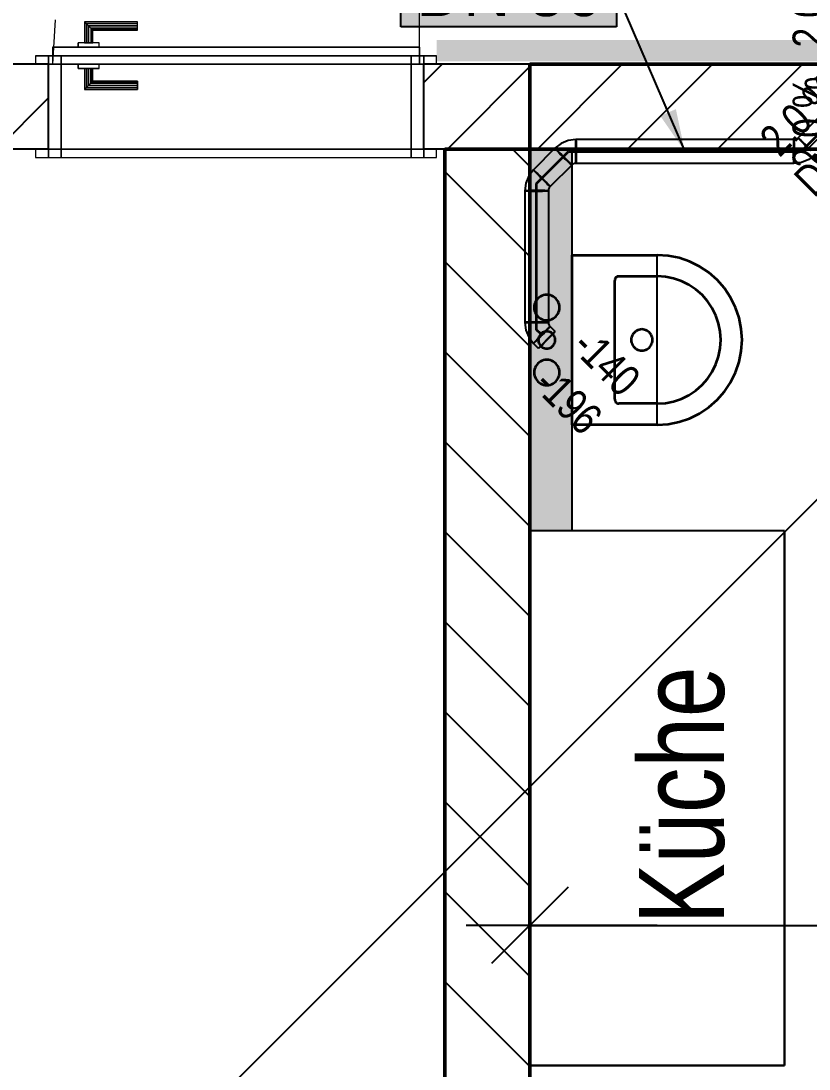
# Model space of a CAD drawing. Extents: x 0 to 756, y -25 to 420.
# Drawn here: x 300.63 to 337.77, y 216.21 to 265.61 of the extents above; entities that cross this region are included whole.
import ezdxf
from ezdxf.lldxf.tags import DXFTag

# ---------------------------------------------------------------- set-up
doc = ezdxf.new("R2010")
doc.units = 0
doc.layers.get('0').update_dxf_attribs({"lineweight": 25})
doc.layers.get('DEFPOINTS').update_dxf_attribs({"lineweight": 25})
for name, color, linetype, lineweight, true_color in [('A_Geschossdecke', 7, 'Continuous', 25, 0x008080), ('H_Heizung', 1, 'Continuous', 25, 0xff0000), ('S_Einrichtung', 7, 'Continuous', 35, 0x9dff9d), ('S_Kaltwasser', 3, 'Continuous', 35, 0x00ff00), ('S_Schmutzwasser', 7, 'Continuous', 35, 0x808040), ('S_Warmwasser', 1, 'fein_strichliert', 35, 0xff0000)]:
    doc.layers.add(name, color=color, linetype=linetype, lineweight=lineweight, true_color=true_color)
for name, color, linetype, lineweight in [('A_Innenwand', 7, 'Continuous', 25), ('A_Tuer', 7, 'Continuous', 25), ('ALLGEMEIN01', 7, 'Continuous', 13), ('ALLGEMEIN03', 7, 'Continuous', 25), ('DESIGN', 7, 'Continuous', 18), ('PFOSTEN__ST_TZEN', 7, 'Continuous', 13), ('Standard', 7, 'Continuous', 25), ('T_R', 7, 'Continuous', 13), ('T_R_2D', 7, 'Continuous', 13), ('WAND_HOLZ_NICHT_TRAGEND', 7, 'Continuous', 13), ('X_Text', 7, 'Continuous', 25)]:
    doc.layers.add(name, color=color, linetype=linetype, lineweight=lineweight)
doc.styles.get("Standard").update_dxf_attribs({"font": 'arial.ttf'})
tags = doc.linetypes.add('fein_strichliert', pattern=[4, 1, -2, 1]).pattern_tags.tags
tags[8:9] = [DXFTag(74, 4), DXFTag(75, 0), DXFTag(340, '0'), DXFTag(46, 0.0), DXFTag(50, 0.0), DXFTag(44, 0.0), DXFTag(45, 0.0)]
tags[6:7] = [DXFTag(74, 4), DXFTag(75, 0), DXFTag(340, '0'), DXFTag(46, 0.0), DXFTag(50, 0.0), DXFTag(44, 0.0), DXFTag(45, 0.0)]
tags[4:5] = [DXFTag(74, 4), DXFTag(75, 0), DXFTag(340, '0'), DXFTag(46, 0.0), DXFTag(50, 0.0), DXFTag(44, 0.0), DXFTag(45, 0.0)]

# ---------------------------------------------------------------- blocks, each defined once
blk = doc.blocks.new('Referenz-A0T78P30OY')
at = {"layer": 'ALLGEMEIN01', "color": 0, "lineweight": -2}
for p, q in [((326.607, 254.578), (326.607, 246.578)), ((330.607, 254.578), (326.607, 254.578)), ((330.607, 246.578), (330.607, 254.578)), ((326.607, 246.578), (330.607, 246.578))]:
    blk.add_line(p, q, dxfattribs=at)
at = {"layer": 'ALLGEMEIN03', "color": 0, "lineweight": -2}
for p, q in [((324.607, 259.578), (324.607, 241.578)), ((324.607, 241.578), (324.607, 259.578)), ((326.607, 241.578), (326.607, 259.578)), ((324.607, 241.578), (324.607, 216.378)), ((324.607, 216.378), (324.607, 241.578)), ((336.607, 241.578), (324.607, 241.578)), ((326.605, 241.58), (326.607, 241.578)), ((336.607, 216.378), (336.607, 241.578)), ((336.607, 241.578), (336.607, 216.378)), ((324.607, 216.378), (336.607, 216.378)), ((336.607, 216.378), (324.607, 216.378))]:
    blk.add_line(p, q, dxfattribs=at)
at = {"layer": 'DEFPOINTS', "color": 0, "linetype": 'Continuous', "lineweight": 18, "ltscale": 0.18}
for p, q in [((301.915, 259.578), (301.915, 259.578)), ((301.915, 259.578), (301.915, 259.578)), ((319.615, 259.578), (319.615, 259.578)), ((319.615, 259.578), (319.615, 259.578))]:
    blk.add_line(p, q, dxfattribs=at)
at = {"layer": 'DEFPOINTS', "color": 0, "linetype": 'Continuous', "lineweight": -2, "ltscale": 0.25}
for p, q in [((324.607, 259.578), (324.607, 259.578)), ((324.607, 222.978), (324.607, 222.978)), ((324.607, 216.378), (324.607, 216.378))]:
    blk.add_line(p, q, dxfattribs=at)
at = {"layer": 'DESIGN', "color": 0, "lineweight": -2}
for points in [[(324.607, 241.578), (326.607, 241.578), (324.607, 259.578)], [(326.607, 241.578), (326.607, 259.578), (324.607, 259.578)]]:
    blk.add_solid(points, dxfattribs=at)
at = {"layer": 'Standard', "color": 0, "lineweight": -2}
for p, q in [((324.607, 225.978), (324.607, 219.978)), ((326.407, 224.778), (322.807, 221.178)), ((330.607, 222.978), (321.607, 222.978)), ((324.607, 222.978), (343.006, 222.978))]:
    blk.add_line(p, q, dxfattribs=at)
at = {"layer": 'T_R', "color": 0, "linetype": 'Continuous', "ltscale": 0.13}
for p, q in [((303.642, 265.551), (303.615, 265.578)), ((303.615, 265.578), (303.615, 264.578)), ((306.115, 265.578), (303.615, 265.578)), ((303.615, 265.578), (303.642, 265.551)), ((303.715, 265.478), (303.642, 265.551)), ((303.642, 265.551), (303.642, 264.578)), ((306.115, 265.551), (303.642, 265.551)), ((303.642, 265.551), (303.642, 264.578)), ((303.642, 265.551), (303.715, 265.478)), ((306.115, 265.551), (303.642, 265.551)), ((303.815, 265.378), (303.715, 265.478)), ((303.715, 265.478), (303.715, 264.578)), ((306.115, 265.478), (303.715, 265.478)), ((303.715, 265.478), (303.715, 264.578)), ((303.715, 265.478), (303.815, 265.378)), ((306.115, 265.478), (303.715, 265.478)), ((303.815, 264.578), (303.815, 265.378)), ((303.915, 265.278), (303.815, 265.378)), ((303.815, 265.378), (306.115, 265.378)), ((303.815, 265.378), (303.815, 264.578)), ((303.815, 265.378), (303.915, 265.278)), ((306.115, 265.378), (303.815, 265.378)), ((306.115, 265.551), (306.115, 265.578)), ((306.115, 265.551), (306.115, 265.578)), ((306.115, 265.478), (306.115, 265.551)), ((306.115, 265.478), (306.115, 265.551)), ((306.115, 265.378), (306.115, 265.478)), ((306.115, 265.378), (306.115, 265.478)), ((306.115, 265.278), (306.115, 265.378)), ((306.115, 265.278), (306.115, 265.378)), ((303.988, 265.205), (303.915, 265.278)), ((303.915, 265.278), (303.915, 264.578)), ((306.115, 265.278), (303.915, 265.278)), ((303.915, 265.278), (303.915, 264.578)), ((303.915, 265.278), (303.988, 265.205)), ((306.115, 265.278), (303.915, 265.278)), ((304.015, 265.178), (303.988, 265.205)), ((303.988, 265.205), (303.988, 264.578)), ((306.115, 265.205), (303.988, 265.205)), ((303.988, 265.205), (303.988, 264.578)), ((303.988, 265.205), (304.015, 265.178)), ((306.115, 265.205), (303.988, 265.205)), ((304.015, 264.578), (304.015, 265.178)), ((304.015, 265.178), (306.115, 265.178)), ((306.115, 265.205), (306.115, 265.278)), ((306.115, 265.205), (306.115, 265.278)), ((306.115, 265.178), (306.115, 265.205)), ((306.115, 265.178), (306.115, 265.205)), ((319.415, 264.378), (302.115, 264.378)), ((302.115, 264.378), (302.115, 263.578)), ((302.115, 264.378), (302.115, 264.378)), ((302.115, 264.378), (302.115, 263.578)), ((302.115, 264.378), (319.415, 264.378)), ((304.315, 264.578), (303.315, 264.578)), ((303.315, 264.578), (303.315, 264.378)), ((303.315, 264.578), (303.315, 264.578)), ((304.315, 264.578), (303.315, 264.578)), ((303.315, 264.378), (303.315, 264.578)), ((303.315, 264.378), (304.315, 264.378)), ((303.315, 264.378), (303.315, 264.378)), ((303.315, 264.378), (304.315, 264.378)), ((303.615, 264.578), (303.642, 264.578)), ((303.642, 264.578), (303.615, 264.578)), ((303.642, 264.578), (303.715, 264.578)), ((303.715, 264.578), (303.642, 264.578)), ((303.715, 264.578), (303.815, 264.578)), ((303.815, 264.578), (303.715, 264.578)), ((303.815, 264.578), (303.915, 264.578)), ((303.915, 264.578), (303.815, 264.578)), ((303.915, 264.578), (303.988, 264.578)), ((303.988, 264.578), (303.915, 264.578)), ((303.988, 264.578), (304.015, 264.578)), ((304.015, 264.578), (303.988, 264.578)), ((304.315, 264.378), (304.315, 264.578)), ((304.315, 264.578), (304.315, 264.578)), ((304.315, 264.378), (304.315, 264.578)), ((304.315, 264.378), (304.315, 264.378)), ((319.415, 263.578), (319.415, 264.378)), ((319.415, 264.378), (319.415, 263.578)), ((319.415, 264.378), (319.415, 264.378)), ((301.915, 263.978), (301.315, 263.978)), ((301.315, 263.978), (301.315, 263.578)), ((301.315, 263.978), (301.315, 263.978)), ((301.315, 263.978), (301.315, 263.578)), ((301.315, 263.978), (301.915, 263.978)), ((302.515, 263.978), (301.915, 263.978)), ((301.915, 263.978), (301.915, 259.178)), ((301.915, 263.978), (301.915, 263.978)), ((301.915, 263.978), (301.915, 259.178)), ((301.915, 263.978), (302.515, 263.978)), ((301.915, 263.578), (301.915, 263.978)), ((301.915, 263.978), (301.915, 263.578)), ((301.915, 263.978), (301.915, 263.978)), ((319.615, 263.978), (301.915, 263.978)), ((301.915, 263.978), (301.915, 263.578)), ((301.915, 263.978), (301.915, 263.978)), ((301.915, 263.978), (301.915, 263.578)), ((301.915, 263.978), (319.615, 263.978)), ((302.515, 259.178), (302.515, 263.978)), ((302.515, 263.978), (302.515, 259.178)), ((302.515, 263.978), (302.515, 263.978)), ((319.015, 263.978), (302.515, 263.978)), ((302.515, 263.978), (302.515, 259.178)), ((302.515, 263.978), (302.515, 263.978)), ((302.515, 263.978), (302.515, 259.178)), ((302.515, 263.978), (319.015, 263.978)), ((319.615, 263.978), (319.015, 263.978)), ((319.015, 263.978), (319.015, 259.178)), ((319.015, 263.978), (319.015, 263.978)), ((319.015, 263.978), (319.015, 259.178)), ((319.015, 263.978), (319.615, 263.978)), ((319.015, 259.178), (319.015, 263.978)), ((319.015, 263.978), (319.015, 259.178)), ((319.015, 263.978), (319.015, 263.978)), ((319.615, 259.178), (319.615, 263.978)), ((319.615, 263.978), (319.615, 259.178)), ((319.615, 263.978), (319.615, 263.978)), ((319.615, 263.978), (319.615, 263.578)), ((320.215, 263.978), (319.615, 263.978)), ((319.615, 263.578), (319.615, 263.978)), ((319.615, 263.978), (320.215, 263.978)), ((319.615, 263.978), (319.615, 263.978)), ((319.615, 263.578), (319.615, 263.978)), ((319.615, 263.978), (319.615, 263.578)), ((319.615, 263.978), (319.615, 263.978)), ((320.215, 263.578), (320.215, 263.978)), ((320.215, 263.578), (320.215, 263.978)), ((320.215, 263.978), (320.215, 263.978)), ((301.315, 263.578), (301.915, 263.578)), ((301.315, 263.578), (301.315, 263.578)), ((301.315, 263.578), (301.915, 263.578)), ((302.115, 263.578), (301.915, 263.578)), ((301.915, 263.578), (301.915, 263.578)), ((301.915, 263.578), (319.615, 263.578)), ((301.915, 263.578), (301.915, 263.578)), ((301.915, 263.578), (319.615, 263.578)), ((302.115, 263.578), (319.415, 263.578)), ((302.115, 263.578), (302.115, 263.578)), ((302.115, 263.578), (319.415, 263.578)), ((304.315, 263.578), (303.315, 263.578)), ((303.315, 263.578), (303.315, 263.378)), ((304.315, 263.578), (303.315, 263.578)), ((303.315, 263.578), (303.315, 263.578)), ((303.315, 263.378), (303.315, 263.578)), ((303.315, 263.378), (304.315, 263.378)), ((304.315, 263.378), (303.315, 263.378)), ((303.315, 263.378), (303.315, 263.378)), ((303.642, 263.378), (303.615, 263.378)), ((303.615, 263.378), (303.615, 262.378)), ((303.642, 263.378), (303.615, 263.378)), ((303.715, 263.378), (303.642, 263.378)), ((303.642, 263.378), (303.642, 262.405)), ((303.715, 263.378), (303.642, 263.378)), ((303.642, 263.378), (303.642, 262.405)), ((303.815, 263.378), (303.715, 263.378)), ((303.715, 263.378), (303.715, 262.478)), ((303.815, 263.378), (303.715, 263.378)), ((303.715, 263.378), (303.715, 262.478)), ((303.815, 262.578), (303.815, 263.378)), ((303.915, 263.378), (303.815, 263.378)), ((303.915, 263.378), (303.815, 263.378)), ((303.815, 263.378), (303.815, 262.578)), ((303.915, 262.678), (303.915, 263.378)), ((303.988, 263.378), (303.915, 263.378)), ((303.988, 263.378), (303.915, 263.378)), ((303.915, 263.378), (303.915, 262.678)), ((304.015, 263.378), (303.988, 263.378)), ((303.988, 263.378), (303.988, 262.751)), ((304.015, 263.378), (303.988, 263.378)), ((303.988, 263.378), (303.988, 262.751)), ((304.015, 262.778), (304.015, 263.378)), ((304.315, 263.378), (304.315, 263.578)), ((304.315, 263.578), (304.315, 263.578)), ((304.315, 263.378), (304.315, 263.578)), ((304.315, 263.378), (304.315, 263.378)), ((319.615, 263.578), (319.415, 263.578)), ((319.415, 263.578), (319.415, 263.578)), ((319.615, 263.578), (320.215, 263.578)), ((319.615, 263.578), (320.215, 263.578)), ((319.615, 263.578), (319.615, 263.578)), ((319.615, 263.578), (319.615, 263.578)), ((320.215, 263.578), (320.215, 263.578)), ((303.615, 262.378), (303.642, 262.405)), ((303.642, 262.405), (303.615, 262.378)), ((303.615, 262.378), (306.115, 262.378)), ((303.642, 262.405), (303.715, 262.478)), ((303.715, 262.478), (303.642, 262.405)), ((303.642, 262.405), (306.115, 262.405)), ((303.642, 262.405), (306.115, 262.405)), ((303.715, 262.478), (303.815, 262.578)), ((303.815, 262.578), (303.715, 262.478)), ((303.715, 262.478), (306.115, 262.478)), ((303.715, 262.478), (306.115, 262.478)), ((303.815, 262.578), (303.915, 262.678)), ((303.915, 262.678), (303.815, 262.578)), ((306.115, 262.578), (303.815, 262.578)), ((303.815, 262.578), (306.115, 262.578)), ((303.915, 262.678), (303.988, 262.751)), ((303.988, 262.751), (303.915, 262.678)), ((303.915, 262.678), (306.115, 262.678)), ((303.915, 262.678), (306.115, 262.678)), ((303.988, 262.751), (304.015, 262.778)), ((304.015, 262.778), (303.988, 262.751)), ((303.988, 262.751), (306.115, 262.751)), ((303.988, 262.751), (306.115, 262.751)), ((306.115, 262.778), (304.015, 262.778)), ((306.115, 262.751), (306.115, 262.778)), ((306.115, 262.778), (306.115, 262.751)), ((306.115, 262.678), (306.115, 262.751)), ((306.115, 262.751), (306.115, 262.678)), ((306.115, 262.578), (306.115, 262.678)), ((306.115, 262.678), (306.115, 262.578)), ((306.115, 262.478), (306.115, 262.578)), ((306.115, 262.578), (306.115, 262.478)), ((306.115, 262.405), (306.115, 262.478)), ((306.115, 262.478), (306.115, 262.405)), ((306.115, 262.378), (306.115, 262.405)), ((306.115, 262.405), (306.115, 262.378)), ((301.915, 259.578), (301.315, 259.578)), ((301.315, 259.578), (301.315, 259.178)), ((301.315, 259.578), (301.315, 259.578)), ((301.315, 259.578), (301.315, 259.178)), ((301.315, 259.578), (301.915, 259.578)), ((301.915, 259.178), (301.915, 259.578)), ((301.915, 259.578), (301.915, 259.178)), ((301.915, 259.578), (301.915, 259.578)), ((319.615, 259.578), (301.915, 259.578)), ((301.915, 259.578), (301.915, 259.178)), ((301.915, 259.578), (301.915, 259.578)), ((301.915, 259.578), (301.915, 259.178)), ((301.915, 259.578), (319.615, 259.578)), ((319.615, 259.578), (319.615, 259.178)), ((320.215, 259.578), (319.615, 259.578)), ((319.615, 259.178), (319.615, 259.578)), ((319.615, 259.578), (320.215, 259.578)), ((319.615, 259.578), (319.615, 259.578)), ((319.615, 259.178), (319.615, 259.578)), ((319.615, 259.578), (319.615, 259.178)), ((319.615, 259.578), (319.615, 259.578)), ((320.215, 259.178), (320.215, 259.578)), ((320.215, 259.178), (320.215, 259.578)), ((320.215, 259.578), (320.215, 259.578)), ((301.315, 259.178), (301.915, 259.178)), ((301.315, 259.178), (301.315, 259.178)), ((301.315, 259.178), (301.915, 259.178)), ((301.915, 259.178), (302.515, 259.178)), ((301.915, 259.178), (301.915, 259.178)), ((301.915, 259.178), (302.515, 259.178)), ((301.915, 259.178), (301.915, 259.178)), ((301.915, 259.178), (319.615, 259.178)), ((301.915, 259.178), (301.915, 259.178)), ((301.915, 259.178), (319.615, 259.178)), ((302.515, 259.178), (302.515, 259.178)), ((302.515, 259.178), (319.015, 259.178)), ((302.515, 259.178), (302.515, 259.178)), ((302.515, 259.178), (319.015, 259.178)), ((319.015, 259.178), (319.615, 259.178)), ((319.015, 259.178), (319.015, 259.178)), ((319.015, 259.178), (319.615, 259.178)), ((319.015, 259.178), (319.015, 259.178)), ((319.615, 259.178), (319.615, 259.178)), ((319.615, 259.178), (320.215, 259.178)), ((319.615, 259.178), (320.215, 259.178)), ((319.615, 259.178), (319.615, 259.178)), ((319.615, 259.178), (319.615, 259.178)), ((320.215, 259.178), (320.215, 259.178))]:
    blk.add_line(p, q, dxfattribs=at)
at = {"layer": 'T_R_2D', "color": 0, "linetype": 'Continuous', "ltscale": 0.13}
for p, q in [((319.415, 263.578), (319.415, 280.878)), ((302.241, 265.663), (302.115, 263.578))]:
    blk.add_line(p, q, dxfattribs=at)
at = {"layer": 'WAND_HOLZ_NICHT_TRAGEND', "color": 0, "linetype": 'Continuous', "ltscale": 0.13}
for p, q in [((324.607, 263.578), (298.607, 263.578)), ((298.607, 263.578), (301.915, 263.578)), ((301.915, 263.578), (301.915, 259.578)), ((319.615, 263.578), (301.915, 263.578)), ((301.915, 263.578), (301.915, 263.578)), ((301.915, 259.578), (301.915, 263.578)), ((319.615, 263.578), (319.615, 259.578)), ((319.615, 263.578), (319.615, 263.578)), ((319.615, 259.578), (319.615, 263.578)), ((324.607, 263.578), (319.615, 263.578)), ((324.607, 259.578), (324.607, 263.578)), ((324.607, 263.578), (324.607, 263.578)), ((324.607, 259.578), (324.607, 263.578)), ((298.607, 259.578), (324.607, 259.578)), ((301.915, 259.578), (298.607, 259.578)), ((301.915, 259.578), (301.915, 259.578)), ((301.915, 259.578), (319.615, 259.578)), ((319.615, 259.578), (319.615, 259.578)), ((319.615, 259.578), (324.607, 259.578)), ((324.607, 259.578), (324.607, 259.578))]:
    blk.add_line(p, q, dxfattribs=at)
at = {"layer": 'WAND_HOLZ_NICHT_TRAGEND', "color": 0, "lineweight": 50}
for p, q in [((391.607, 263.578), (324.607, 263.578)), ((324.607, 263.578), (324.607, 259.578)), ((324.607, 259.578), (324.607, 263.578)), ((324.607, 263.578), (391.607, 263.578)), ((324.607, 263.578), (324.607, 263.578)), ((320.607, 259.578), (320.607, 121.078)), ((324.607, 259.578), (320.607, 259.578)), ((320.607, 259.578), (320.607, 259.578)), ((324.607, 259.578), (320.607, 259.578)), ((320.607, 259.578), (320.607, 212.378)), ((324.607, 259.578), (391.607, 259.578)), ((391.607, 259.578), (324.607, 259.578)), ((324.607, 259.578), (324.607, 259.578)), ((324.607, 121.078), (324.607, 259.578)), ((324.607, 259.578), (324.607, 259.578)), ((324.607, 212.378), (324.607, 259.578))]:
    blk.add_line(p, q, dxfattribs=at)
at = {"layer": 'PFOSTEN__ST_TZEN', "color": 0, "lineweight": -2, "insert": (329.755, 223.047), "char_height": 4, "attachment_point": 1, "rotation": 90}
blk.add_mtext('{\\W0.8;\\fPosterama Text Light;Küche}', dxfattribs=at)
blk = doc.blocks.new('Wand-A0T78P4EOY', base_point=(296.607, 259.578))
at = {"color": 0, "linetype": 'ByBlock', "lineweight": -2, "ltscale": 0.25}
for p, q in [((301.915, 263.578), (296.607, 263.578)), ((391.607, 263.578), (319.615, 263.578)), ((301.915, 259.578), (297.607, 259.578)), ((320.607, 259.578), (319.615, 259.578)), ((391.607, 259.578), (324.607, 259.578))]:
    blk.add_line(p, q, dxfattribs=at)
at = {"color": 0, "lineweight": -2}
for p, q in [((320.481, 263.578), (319.615, 262.712)), ((324.723, 263.578), (320.723, 259.578)), ((328.966, 263.578), (324.966, 259.578)), ((333.209, 263.578), (329.209, 259.578)), ((337.451, 263.578), (333.451, 259.578)), ((341.694, 263.578), (337.694, 259.578)), ((301.915, 261.983), (299.51, 259.578))]:
    blk.add_line(p, q, dxfattribs=at)
blk = doc.blocks.new('Tür-A0T78P4GOY', base_point=(301.915, 259.578))
at = {"color": 0, "linetype": 'ByBlock', "lineweight": -2, "ltscale": 0.25}
for p, q in [((301.915, 259.578), (301.915, 263.578)), ((319.615, 259.578), (319.615, 263.578))]:
    blk.add_line(p, q, dxfattribs=at)
blk = doc.blocks.new('Wand-A0T78P4IOY', base_point=(320.607, 121.078))
at = {"color": 0, "linetype": 'ByBlock', "lineweight": -2, "ltscale": 0.25}
for p, q in [((320.607, 259.578), (320.607, 212.378)), ((324.607, 259.578), (324.607, 212.378))]:
    blk.add_line(p, q, dxfattribs=at)
at = {"color": 0, "lineweight": -2}
for p, q in [((323.785, 259.578), (324.607, 258.755)), ((320.607, 258.513), (324.607, 254.513)), ((320.607, 254.27), (324.607, 250.27)), ((320.607, 250.027), (324.607, 246.027)), ((320.607, 245.785), (324.607, 241.785)), ((320.607, 241.542), (324.607, 237.542)), ((320.607, 237.299), (324.607, 233.299)), ((320.607, 233.057), (324.607, 229.057)), ((320.607, 228.814), (324.607, 224.814)), ((320.607, 224.571), (324.607, 220.571)), ((320.607, 220.329), (324.607, 216.329))]:
    blk.add_line(p, q, dxfattribs=at)
blk = doc.blocks.new('Geschossdecke-A0T78P4UOY', base_point=(119.607, 24.521))
at = {"color": 0, "lineweight": -2}
blk.add_line((300.607, 205.521), (397.607, 302.521), dxfattribs=at)
blk = doc.blocks.new('Waschtisch-A0T78P98OY', base_point=(326.607, 246.578))
at = {"color": 0, "linetype": 'ByBlock', "lineweight": -2, "ltscale": 0.35}
for p, q in [((326.607, 254.578), (330.607, 254.578)), ((326.607, 246.578), (326.607, 254.578)), ((331.129, 254.544), (330.607, 254.578)), ((331.642, 254.442), (331.129, 254.544)), ((332.138, 254.273), (331.642, 254.442)), ((332.607, 254.042), (332.138, 254.273)), ((333.042, 253.751), (332.607, 254.042)), ((328.634, 253.478), (328.622, 253.454)), ((328.649, 253.5), (328.634, 253.478)), ((328.666, 253.519), (328.649, 253.5)), ((328.685, 253.537), (328.666, 253.519)), ((328.707, 253.551), (328.685, 253.537)), ((328.731, 253.563), (328.707, 253.551)), ((328.755, 253.571), (328.731, 253.563)), ((328.781, 253.576), (328.755, 253.571)), ((328.807, 253.578), (328.781, 253.576)), ((328.807, 253.578), (330.607, 253.578)), ((330.999, 253.552), (330.607, 253.578)), ((331.384, 253.476), (330.999, 253.552)), ((331.755, 253.349), (331.384, 253.476)), ((333.436, 253.406), (333.042, 253.751)), ((328.609, 253.404), (328.607, 253.378)), ((328.607, 247.778), (328.607, 253.378)), ((328.614, 253.43), (328.609, 253.404)), ((328.622, 253.454), (328.614, 253.43)), ((332.107, 253.176), (331.755, 253.349)), ((332.433, 252.958), (332.107, 253.176)), ((333.781, 253.013), (333.436, 253.406)), ((334.071, 252.578), (333.781, 253.013)), ((332.729, 252.699), (332.433, 252.958)), ((332.987, 252.404), (332.729, 252.699)), ((334.303, 252.109), (334.071, 252.578)), ((333.205, 252.078), (332.987, 252.404)), ((333.379, 251.726), (333.205, 252.078)), ((334.471, 251.613), (334.303, 252.109)), ((333.505, 251.354), (333.379, 251.726)), ((334.573, 251.1), (334.471, 251.613)), ((329.637, 251.011), (329.583, 250.975)), ((329.696, 251.04), (329.637, 251.011)), ((329.758, 251.061), (329.696, 251.04)), ((329.822, 251.074), (329.758, 251.061)), ((329.887, 251.078), (329.822, 251.074)), ((329.952, 251.074), (329.887, 251.078)), ((330.017, 251.061), (329.952, 251.074)), ((330.079, 251.04), (330.017, 251.061)), ((330.137, 251.011), (330.079, 251.04)), ((330.192, 250.975), (330.137, 251.011)), ((333.582, 250.969), (333.505, 251.354)), ((334.607, 250.578), (334.573, 251.1)), ((329.391, 250.643), (329.387, 250.578)), ((329.387, 250.578), (329.391, 250.513)), ((329.404, 250.707), (329.391, 250.643)), ((329.391, 250.513), (329.404, 250.448)), ((329.425, 250.769), (329.404, 250.707)), ((329.454, 250.828), (329.425, 250.769)), ((329.491, 250.882), (329.454, 250.828)), ((329.534, 250.931), (329.491, 250.882)), ((329.583, 250.975), (329.534, 250.931)), ((330.241, 250.931), (330.192, 250.975)), ((330.284, 250.882), (330.241, 250.931)), ((330.32, 250.828), (330.284, 250.882)), ((330.349, 250.769), (330.32, 250.828)), ((330.37, 250.707), (330.349, 250.769)), ((330.383, 250.643), (330.37, 250.707)), ((330.37, 250.448), (330.383, 250.513)), ((330.387, 250.578), (330.383, 250.643)), ((330.383, 250.513), (330.387, 250.578)), ((333.607, 250.578), (333.582, 250.969)), ((333.582, 250.186), (333.607, 250.578)), ((334.573, 250.056), (334.607, 250.578)), ((329.404, 250.448), (329.425, 250.387)), ((329.425, 250.387), (329.454, 250.328)), ((329.454, 250.328), (329.491, 250.273)), ((329.491, 250.273), (329.534, 250.224)), ((329.534, 250.224), (329.583, 250.181)), ((329.583, 250.181), (329.637, 250.145)), ((329.637, 250.145), (329.696, 250.116)), ((329.696, 250.116), (329.758, 250.095)), ((329.758, 250.095), (329.822, 250.082)), ((329.822, 250.082), (329.887, 250.078)), ((329.887, 250.078), (329.952, 250.082)), ((329.952, 250.082), (330.017, 250.095)), ((330.017, 250.095), (330.079, 250.116)), ((330.079, 250.116), (330.137, 250.145)), ((330.137, 250.145), (330.192, 250.181)), ((330.192, 250.181), (330.241, 250.224)), ((330.241, 250.224), (330.284, 250.273)), ((330.284, 250.273), (330.32, 250.328)), ((330.32, 250.328), (330.349, 250.387)), ((330.349, 250.387), (330.37, 250.448)), ((333.505, 249.801), (333.582, 250.186)), ((334.471, 249.543), (334.573, 250.056)), ((333.379, 249.43), (333.505, 249.801)), ((334.303, 249.047), (334.471, 249.543)), ((332.987, 248.752), (333.205, 249.078)), ((333.205, 249.078), (333.379, 249.43)), ((334.071, 248.578), (334.303, 249.047)), ((332.729, 248.457), (332.987, 248.752)), ((333.781, 248.143), (334.071, 248.578)), ((332.107, 247.98), (332.433, 248.198)), ((332.433, 248.198), (332.729, 248.457)), ((333.436, 247.749), (333.781, 248.143)), ((328.607, 247.778), (328.609, 247.752)), ((328.609, 247.752), (328.614, 247.726)), ((328.614, 247.726), (328.622, 247.701)), ((328.622, 247.701), (328.634, 247.678)), ((328.634, 247.678), (328.649, 247.656)), ((328.649, 247.656), (328.666, 247.636)), ((328.666, 247.636), (328.685, 247.619)), ((328.685, 247.619), (328.707, 247.605)), ((328.707, 247.605), (328.731, 247.593)), ((328.731, 247.593), (328.755, 247.585)), ((328.755, 247.585), (328.781, 247.58)), ((328.781, 247.58), (328.807, 247.578)), ((330.607, 247.578), (328.807, 247.578)), ((330.607, 247.578), (330.999, 247.604)), ((330.999, 247.604), (331.384, 247.68)), ((331.384, 247.68), (331.755, 247.806)), ((331.755, 247.806), (332.107, 247.98)), ((333.042, 247.404), (333.436, 247.749)), ((332.138, 246.882), (332.607, 247.114)), ((332.607, 247.114), (333.042, 247.404)), ((330.607, 246.578), (326.607, 246.578)), ((330.607, 246.578), (331.129, 246.612)), ((331.129, 246.612), (331.642, 246.714)), ((331.642, 246.714), (332.138, 246.882))]:
    blk.add_line(p, q, dxfattribs=at)
blk = doc.blocks.new('Anschluss-Element-A0T78P9AOY', base_point=(324.807, 251.505))
at = {"color": 0, "lineweight": -2}
for p, q in [((324.931, 252.47), (324.888, 252.405)), ((324.983, 252.529), (324.931, 252.47)), ((325.042, 252.581), (324.983, 252.529)), ((325.107, 252.625), (325.042, 252.581)), ((325.178, 252.659), (325.107, 252.625)), ((325.252, 252.685), (325.178, 252.659)), ((325.329, 252.7), (325.252, 252.685)), ((325.407, 252.705), (325.329, 252.7)), ((325.486, 252.7), (325.407, 252.705)), ((325.562, 252.685), (325.486, 252.7)), ((325.637, 252.659), (325.562, 252.685)), ((325.707, 252.625), (325.637, 252.659)), ((325.772, 252.581), (325.707, 252.625)), ((325.831, 252.529), (325.772, 252.581)), ((325.883, 252.47), (325.831, 252.529)), ((325.927, 252.405), (325.883, 252.47)), ((324.812, 252.183), (324.807, 252.105)), ((324.807, 252.105), (324.812, 252.027)), ((324.828, 252.26), (324.812, 252.183)), ((324.812, 252.027), (324.828, 251.95)), ((324.853, 252.335), (324.828, 252.26)), ((324.888, 252.405), (324.853, 252.335)), ((325.962, 252.335), (325.927, 252.405)), ((325.987, 252.26), (325.962, 252.335)), ((326.002, 252.183), (325.987, 252.26)), ((325.987, 251.95), (326.002, 252.027)), ((326.007, 252.105), (326.002, 252.183)), ((326.002, 252.027), (326.007, 252.105)), ((324.828, 251.95), (324.853, 251.875)), ((324.853, 251.875), (324.888, 251.805)), ((324.888, 251.805), (324.931, 251.74)), ((324.931, 251.74), (324.983, 251.681)), ((324.983, 251.681), (325.042, 251.629)), ((325.042, 251.629), (325.107, 251.585)), ((325.107, 251.585), (325.178, 251.551)), ((325.178, 251.551), (325.252, 251.525)), ((325.252, 251.525), (325.329, 251.51)), ((325.329, 251.51), (325.407, 251.505)), ((325.407, 251.505), (325.486, 251.51)), ((325.486, 251.51), (325.562, 251.525)), ((325.562, 251.525), (325.637, 251.551)), ((325.637, 251.551), (325.707, 251.585)), ((325.707, 251.585), (325.772, 251.629)), ((325.772, 251.629), (325.831, 251.681)), ((325.831, 251.681), (325.883, 251.74)), ((325.883, 251.74), (325.927, 251.805)), ((325.927, 251.805), (325.962, 251.875)), ((325.962, 251.875), (325.987, 251.95))]:
    blk.add_line(p, q, dxfattribs=at)
blk = doc.blocks.new('Anschluss-Element-A0T78P9COY', base_point=(324.807, 248.445))
at = {"color": 0, "linetype": 'Continuous', "lineweight": -2, "ltscale": 0.35}
for p, q in [((325.042, 249.521), (324.983, 249.469)), ((325.107, 249.565), (325.042, 249.521)), ((325.178, 249.599), (325.107, 249.565)), ((325.252, 249.625), (325.178, 249.599)), ((325.329, 249.64), (325.252, 249.625)), ((325.407, 249.645), (325.329, 249.64)), ((325.486, 249.64), (325.407, 249.645)), ((325.562, 249.625), (325.486, 249.64)), ((325.637, 249.599), (325.562, 249.625)), ((325.707, 249.565), (325.637, 249.599)), ((325.772, 249.521), (325.707, 249.565)), ((325.831, 249.469), (325.772, 249.521)), ((324.812, 249.123), (324.807, 249.045)), ((324.807, 249.045), (324.812, 248.967)), ((324.828, 249.2), (324.812, 249.123)), ((324.853, 249.275), (324.828, 249.2)), ((324.888, 249.345), (324.853, 249.275)), ((324.931, 249.41), (324.888, 249.345)), ((324.983, 249.469), (324.931, 249.41)), ((325.883, 249.41), (325.831, 249.469)), ((325.927, 249.345), (325.883, 249.41)), ((325.962, 249.275), (325.927, 249.345)), ((325.987, 249.2), (325.962, 249.275)), ((326.002, 249.123), (325.987, 249.2)), ((326.007, 249.045), (326.002, 249.123)), ((326.002, 248.967), (326.007, 249.045)), ((324.812, 248.967), (324.828, 248.89)), ((324.828, 248.89), (324.853, 248.815)), ((324.853, 248.815), (324.888, 248.745)), ((324.888, 248.745), (324.931, 248.68)), ((324.931, 248.68), (324.983, 248.621)), ((324.983, 248.621), (325.042, 248.569)), ((325.042, 248.569), (325.107, 248.525)), ((325.107, 248.525), (325.178, 248.491)), ((325.637, 248.491), (325.707, 248.525)), ((325.707, 248.525), (325.772, 248.569)), ((325.772, 248.569), (325.831, 248.621)), ((325.831, 248.621), (325.883, 248.68)), ((325.883, 248.68), (325.927, 248.745)), ((325.927, 248.745), (325.962, 248.815)), ((325.962, 248.815), (325.987, 248.89)), ((325.987, 248.89), (326.002, 248.967)), ((325.178, 248.491), (325.252, 248.465)), ((325.252, 248.465), (325.329, 248.45)), ((325.329, 248.45), (325.407, 248.445)), ((325.407, 248.445), (325.486, 248.45)), ((325.486, 248.45), (325.562, 248.465)), ((325.562, 248.465), (325.637, 248.491))]:
    blk.add_line(p, q, dxfattribs=at)
blk = doc.blocks.new('Anschluss-Element-A0T78P9EOY', base_point=(325.007, 250.175))
at = {"color": 0, "lineweight": -2}
for p, q in [((325.011, 250.627), (325.007, 250.575)), ((325.007, 250.575), (325.011, 250.523)), ((325.021, 250.679), (325.011, 250.627)), ((325.011, 250.523), (325.021, 250.472)), ((325.038, 250.728), (325.021, 250.679)), ((325.061, 250.775), (325.038, 250.728)), ((325.09, 250.819), (325.061, 250.775)), ((325.124, 250.858), (325.09, 250.819)), ((325.164, 250.892), (325.124, 250.858)), ((325.207, 250.921), (325.164, 250.892)), ((325.254, 250.945), (325.207, 250.921)), ((325.304, 250.961), (325.254, 250.945)), ((325.355, 250.972), (325.304, 250.961)), ((325.407, 250.975), (325.355, 250.972)), ((325.459, 250.972), (325.407, 250.975)), ((325.511, 250.961), (325.459, 250.972)), ((325.56, 250.945), (325.511, 250.961)), ((325.607, 250.921), (325.56, 250.945)), ((325.651, 250.892), (325.607, 250.921)), ((325.69, 250.858), (325.651, 250.892)), ((325.725, 250.819), (325.69, 250.858)), ((325.754, 250.775), (325.725, 250.819)), ((325.777, 250.728), (325.754, 250.775)), ((325.794, 250.679), (325.777, 250.728)), ((325.804, 250.627), (325.794, 250.679)), ((325.794, 250.472), (325.804, 250.523)), ((325.807, 250.575), (325.804, 250.627)), ((325.804, 250.523), (325.807, 250.575)), ((325.021, 250.472), (325.038, 250.422)), ((325.038, 250.422), (325.061, 250.375)), ((325.061, 250.375), (325.09, 250.332)), ((325.09, 250.332), (325.124, 250.292)), ((325.124, 250.292), (325.164, 250.258)), ((325.164, 250.258), (325.207, 250.229)), ((325.207, 250.229), (325.254, 250.205)), ((325.254, 250.205), (325.304, 250.189)), ((325.304, 250.189), (325.355, 250.178)), ((325.355, 250.178), (325.407, 250.175)), ((325.407, 250.175), (325.459, 250.178)), ((325.459, 250.178), (325.511, 250.189)), ((325.511, 250.189), (325.56, 250.205)), ((325.56, 250.205), (325.607, 250.229)), ((325.607, 250.229), (325.651, 250.258)), ((325.651, 250.258), (325.69, 250.292)), ((325.69, 250.292), (325.725, 250.332)), ((325.725, 250.332), (325.754, 250.375)), ((325.754, 250.375), (325.777, 250.422)), ((325.777, 250.422), (325.794, 250.472))]:
    blk.add_line(p, q, dxfattribs=at)
blk = doc.blocks.new('Abwasserleitung-A0T78PDAOY', base_point=(324.925, 250.858))
at = {"color": 0, "linetype": 'ByBlock', "lineweight": -2, "ltscale": 0.35}
for p, q in [((337.399, 259.461), (338.991, 261.052)), ((324.925, 257.955), (326.431, 259.461)), ((326.431, 259.461), (337.399, 259.461)), ((324.925, 251.057), (324.925, 257.955)), ((325.124, 250.858), (324.925, 251.057))]:
    blk.add_line(p, q, dxfattribs=at)
blk = doc.blocks.new('Bauteilbeschriftung-A0T78PDCOY', base_point=(318.523, 259.461))
at = {"color": 0, "lineweight": -2}
for p, q in [((318.523, 268.541), (328.691, 268.541)), ((318.523, 265.341), (318.523, 268.541)), ((328.691, 268.541), (328.691, 265.341)), ((328.691, 265.341), (318.523, 265.341))]:
    blk.add_line(p, q, dxfattribs=at)
at = {"color": 0, "linetype": 'ByBlock', "lineweight": -2, "ltscale": 0.25}
blk.add_line((328.691, 266.941), (331.915, 259.461), dxfattribs=at)
at = {"color": 7, "linetype": 'ByBlock', "lineweight": -2, "ltscale": 0.25, "true_color": 0xffffff}
for points in [[(318.523, 265.341), (328.691, 265.341), (318.523, 268.541)], [(328.691, 265.341), (318.523, 268.541), (328.691, 268.541)]]:
    blk.add_solid(points, dxfattribs=at)
at = {"color": 0, "linetype": 'ByBlock', "lineweight": -2, "ltscale": 0.25}
for points in [[(331.558, 261.139), (330.756, 261.139), (331.491, 261.456)], [(331.915, 259.461), (331.558, 261.139), (330.756, 261.139)]]:
    blk.add_solid(points, dxfattribs=at)
at = {"color": 0, "linetype": 'ByBlock', "lineweight": -2, "ltscale": 0.25, "insert": (319.256, 268.041), "char_height": 2.2, "attachment_point": 1}
blk.add_mtext('{\\fArial;DN 56}', dxfattribs=at)
blk = doc.blocks.new('Abwasser Schnellansicht-A0T78PF6OY', base_point=(324.365, 243.805))
at = {"color": 0, "linetype": 'ByBlock', "lineweight": -2, "ltscale": 0.25}
for p, q in [((338.595, 261.448), (337.249, 260.103)), ((326.416, 259.973), (326.079, 259.833)), ((326.779, 260.021), (326.416, 259.973)), ((326.773, 259.946), (326.771, 259.857)), ((326.771, 259.853), (326.773, 259.943)), ((326.776, 260.002), (326.773, 259.946)), ((326.773, 259.943), (326.776, 260)), ((326.776, 260), (326.779, 260.021)), ((326.779, 260.021), (326.776, 260.002)), ((326.779, 260.021), (326.782, 260.003)), ((326.782, 260.002), (326.779, 260.021)), ((337.051, 260.021), (326.779, 260.021)), ((326.782, 260.003), (326.784, 259.948)), ((326.784, 259.946), (326.782, 260.002)), ((326.784, 259.948), (326.787, 259.86)), ((326.787, 259.857), (326.784, 259.946)), ((337.043, 259.853), (337.046, 259.943)), ((337.046, 259.946), (337.044, 259.857)), ((337.049, 260.002), (337.046, 259.946)), ((337.046, 259.943), (337.048, 260)), ((337.048, 260), (337.051, 260.021)), ((337.051, 260.021), (337.049, 260.002)), ((337.124, 260.03), (337.051, 260.021)), ((337.051, 260.021), (337.054, 260.003)), ((337.054, 260.002), (337.051, 260.021)), ((337.054, 260.003), (337.057, 259.948)), ((337.057, 259.946), (337.054, 260.002)), ((337.057, 259.948), (337.059, 259.86)), ((337.059, 259.857), (337.057, 259.946)), ((337.191, 260.058), (337.124, 260.03)), ((337.249, 260.103), (337.191, 260.058)), ((337.249, 260.103), (337.266, 260.09)), ((337.26, 260.088), (337.249, 260.103)), ((337.249, 260.103), (337.261, 260.087)), ((337.265, 260.091), (337.249, 260.103)), ((337.297, 260.047), (337.26, 260.088)), ((337.261, 260.087), (337.298, 260.046)), ((337.306, 260.054), (337.265, 260.091)), ((337.266, 260.09), (337.308, 260.052)), ((337.357, 259.983), (337.297, 260.047)), ((337.298, 260.046), (337.36, 259.981)), ((337.371, 259.992), (337.306, 260.054)), ((337.308, 260.052), (337.373, 259.99)), ((337.438, 259.901), (337.357, 259.983)), ((337.36, 259.981), (337.44, 259.898)), ((337.454, 259.912), (337.371, 259.992)), ((337.373, 259.99), (337.457, 259.909)), ((337.532, 259.805), (337.438, 259.901)), ((337.44, 259.898), (337.535, 259.802)), ((337.55, 259.817), (337.454, 259.912)), ((337.457, 259.909), (337.554, 259.814)), ((325.789, 259.611), (324.775, 258.597)), ((326.079, 259.833), (325.789, 259.611)), ((325.8, 259.596), (325.789, 259.611)), ((325.789, 259.611), (325.806, 259.599)), ((325.789, 259.611), (325.801, 259.595)), ((325.805, 259.599), (325.789, 259.611)), ((325.837, 259.556), (325.8, 259.596)), ((325.801, 259.595), (325.838, 259.554)), ((325.846, 259.562), (325.805, 259.599)), ((325.806, 259.599), (325.848, 259.56)), ((325.897, 259.492), (325.837, 259.556)), ((325.838, 259.554), (325.899, 259.489)), ((325.911, 259.5), (325.846, 259.562)), ((325.848, 259.56), (325.913, 259.498)), ((325.977, 259.409), (325.897, 259.492)), ((325.899, 259.489), (325.98, 259.406)), ((325.994, 259.42), (325.911, 259.5)), ((325.913, 259.498), (325.997, 259.417)), ((326.072, 259.313), (325.977, 259.409)), ((325.98, 259.406), (326.075, 259.31)), ((326.09, 259.325), (325.994, 259.42)), ((325.997, 259.417), (326.093, 259.322)), ((326.769, 259.741), (326.768, 259.606)), ((326.768, 259.601), (326.769, 259.737)), ((326.768, 259.606), (326.768, 259.461)), ((326.768, 259.456), (326.768, 259.601)), ((326.768, 259.461), (326.768, 259.316)), ((326.768, 259.311), (326.768, 259.456)), ((326.771, 259.857), (326.769, 259.741)), ((326.769, 259.737), (326.771, 259.853)), ((326.787, 259.86), (326.788, 259.745)), ((326.788, 259.741), (326.787, 259.857)), ((326.788, 259.745), (326.79, 259.61)), ((326.79, 259.606), (326.788, 259.741)), ((326.79, 259.61), (326.79, 259.465)), ((326.79, 259.461), (326.79, 259.606)), ((326.79, 259.465), (326.79, 259.32)), ((326.79, 259.316), (326.79, 259.461)), ((337.041, 259.606), (337.04, 259.461)), ((337.04, 259.456), (337.041, 259.601)), ((337.04, 259.461), (337.041, 259.316)), ((337.041, 259.311), (337.04, 259.456)), ((337.042, 259.741), (337.041, 259.606)), ((337.041, 259.601), (337.042, 259.737)), ((337.044, 259.857), (337.042, 259.741)), ((337.042, 259.737), (337.043, 259.853)), ((337.059, 259.86), (337.061, 259.745)), ((337.061, 259.741), (337.059, 259.857)), ((337.061, 259.745), (337.062, 259.61)), ((337.062, 259.606), (337.061, 259.741)), ((337.062, 259.61), (337.063, 259.465)), ((337.063, 259.461), (337.062, 259.606)), ((337.063, 259.465), (337.062, 259.32)), ((337.062, 259.316), (337.063, 259.461)), ((337.634, 259.702), (337.532, 259.805)), ((337.535, 259.802), (337.637, 259.699)), ((337.653, 259.715), (337.55, 259.817)), ((337.554, 259.814), (337.656, 259.711)), ((337.737, 259.6), (337.634, 259.702)), ((337.637, 259.699), (337.74, 259.597)), ((337.755, 259.612), (337.653, 259.715)), ((337.656, 259.711), (337.758, 259.609)), ((337.833, 259.505), (337.737, 259.6)), ((337.74, 259.597), (337.836, 259.502)), ((337.85, 259.516), (337.755, 259.612)), ((337.758, 259.609), (337.853, 259.513)), ((326.174, 259.21), (326.072, 259.313)), ((326.075, 259.31), (326.177, 259.207)), ((326.193, 259.223), (326.09, 259.325)), ((326.093, 259.322), (326.196, 259.219)), ((326.277, 259.108), (326.174, 259.21)), ((326.177, 259.207), (326.28, 259.105)), ((326.295, 259.12), (326.193, 259.223)), ((326.196, 259.219), (326.298, 259.117)), ((326.373, 259.013), (326.277, 259.108)), ((326.28, 259.105), (326.376, 259.01)), ((326.39, 259.024), (326.295, 259.12)), ((326.298, 259.117), (326.393, 259.021)), ((326.457, 258.932), (326.373, 259.013)), ((326.376, 259.01), (326.459, 258.929)), ((326.471, 258.94), (326.39, 259.024)), ((326.393, 259.021), (326.473, 258.938)), ((326.522, 258.87), (326.457, 258.932)), ((326.459, 258.929), (326.524, 258.868)), ((326.532, 258.876), (326.471, 258.94)), ((326.473, 258.938), (326.534, 258.874)), ((326.779, 258.901), (326.706, 258.891)), ((326.768, 259.316), (326.769, 259.181)), ((326.769, 259.177), (326.768, 259.311)), ((326.769, 259.181), (326.771, 259.065)), ((326.771, 259.062), (326.769, 259.177)), ((326.771, 259.065), (326.773, 258.976)), ((326.773, 258.973), (326.771, 259.062)), ((326.773, 258.976), (326.776, 258.92)), ((326.776, 258.919), (326.773, 258.973)), ((326.776, 258.92), (326.779, 258.901)), ((326.779, 258.901), (326.776, 258.919)), ((326.782, 258.921), (326.779, 258.901)), ((326.779, 258.901), (326.782, 258.92)), ((337.051, 258.901), (326.779, 258.901)), ((326.784, 258.978), (326.782, 258.921)), ((326.782, 258.92), (326.784, 258.976)), ((326.787, 259.068), (326.784, 258.978)), ((326.784, 258.976), (326.787, 259.065)), ((326.789, 259.185), (326.787, 259.068)), ((326.787, 259.065), (326.788, 259.181)), ((326.788, 259.181), (326.79, 259.316)), ((326.79, 259.32), (326.789, 259.185)), ((337.041, 259.316), (337.042, 259.181)), ((337.042, 259.177), (337.041, 259.311)), ((337.042, 259.181), (337.044, 259.065)), ((337.044, 259.062), (337.042, 259.177)), ((337.044, 259.065), (337.046, 258.976)), ((337.046, 258.973), (337.044, 259.062)), ((337.046, 258.976), (337.049, 258.92)), ((337.049, 258.919), (337.046, 258.973)), ((337.049, 258.92), (337.051, 258.901)), ((337.052, 258.901), (337.049, 258.919)), ((337.051, 258.901), (337.054, 258.92)), ((337.414, 258.948), (337.052, 258.901)), ((337.054, 258.921), (337.052, 258.901)), ((337.057, 258.978), (337.054, 258.921)), ((337.054, 258.92), (337.057, 258.976)), ((337.059, 259.068), (337.057, 258.978)), ((337.057, 258.976), (337.059, 259.065)), ((337.061, 259.185), (337.059, 259.068)), ((337.059, 259.065), (337.061, 259.181)), ((337.062, 259.32), (337.061, 259.185)), ((337.061, 259.181), (337.062, 259.316)), ((337.751, 259.088), (337.414, 258.948)), ((338.041, 259.311), (337.751, 259.088)), ((324.775, 258.597), (324.553, 258.307)), ((324.787, 258.58), (324.775, 258.597)), ((324.775, 258.597), (324.79, 258.586)), ((324.775, 258.597), (324.786, 258.581)), ((324.791, 258.585), (324.775, 258.597)), ((324.786, 258.581), (324.824, 258.54)), ((324.826, 258.538), (324.787, 258.58)), ((324.79, 258.586), (324.83, 258.549)), ((324.832, 258.548), (324.791, 258.585)), ((324.824, 258.54), (324.885, 258.475)), ((324.888, 258.473), (324.826, 258.538)), ((324.83, 258.549), (324.894, 258.489)), ((324.897, 258.486), (324.832, 258.548)), ((324.885, 258.475), (324.966, 258.392)), ((324.969, 258.389), (324.888, 258.473)), ((324.894, 258.489), (324.977, 258.408)), ((324.98, 258.406), (324.897, 258.486)), ((324.977, 258.408), (325.073, 258.314)), ((325.076, 258.311), (324.98, 258.406)), ((326.581, 258.819), (325.567, 257.805)), ((326.565, 258.831), (326.522, 258.87)), ((326.524, 258.868), (326.566, 258.83)), ((326.57, 258.834), (326.532, 258.876)), ((326.534, 258.874), (326.57, 258.834)), ((326.581, 258.819), (326.565, 258.831)), ((326.566, 258.83), (326.581, 258.819)), ((326.57, 258.834), (326.581, 258.819)), ((326.581, 258.819), (326.57, 258.834)), ((326.639, 258.863), (326.581, 258.819)), ((326.706, 258.891), (326.639, 258.863)), ((324.413, 257.969), (324.365, 257.607)), ((324.553, 258.307), (324.413, 257.969)), ((324.966, 258.392), (325.061, 258.296)), ((325.064, 258.292), (324.969, 258.389)), ((325.061, 258.296), (325.163, 258.193)), ((325.166, 258.19), (325.064, 258.292)), ((325.073, 258.314), (325.176, 258.212)), ((325.179, 258.209), (325.076, 258.311)), ((325.163, 258.193), (325.266, 258.091)), ((325.269, 258.088), (325.166, 258.19)), ((325.176, 258.212), (325.278, 258.109)), ((325.281, 258.106), (325.179, 258.209)), ((325.266, 258.091), (325.362, 257.996)), ((325.365, 257.993), (325.269, 258.088)), ((325.278, 258.109), (325.373, 258.013)), ((325.376, 258.01), (325.281, 258.106)), ((325.362, 257.996), (325.445, 257.915)), ((325.448, 257.913), (325.365, 257.993)), ((325.373, 258.013), (325.454, 257.929)), ((325.457, 257.926), (325.376, 258.01)), ((325.445, 257.915), (325.51, 257.854)), ((325.512, 257.852), (325.448, 257.913)), ((325.454, 257.929), (325.516, 257.864)), ((325.518, 257.862), (325.457, 257.926)), ((324.365, 257.607), (324.385, 257.61)), ((324.384, 257.61), (324.365, 257.607)), ((324.383, 257.604), (324.365, 257.607)), ((324.365, 257.607), (324.384, 257.604)), ((324.365, 257.607), (324.365, 251.405)), ((324.438, 257.602), (324.383, 257.604)), ((324.44, 257.613), (324.384, 257.61)), ((324.384, 257.604), (324.44, 257.601)), ((324.385, 257.61), (324.442, 257.613)), ((324.526, 257.599), (324.438, 257.602)), ((324.529, 257.615), (324.44, 257.613)), ((324.44, 257.601), (324.529, 257.599)), ((324.442, 257.613), (324.532, 257.615)), ((324.641, 257.597), (324.526, 257.599)), ((324.645, 257.617), (324.529, 257.615)), ((324.529, 257.599), (324.645, 257.597)), ((324.532, 257.615), (324.649, 257.617)), ((324.776, 257.596), (324.641, 257.597)), ((324.78, 257.618), (324.645, 257.617)), ((324.645, 257.597), (324.78, 257.596)), ((324.649, 257.617), (324.785, 257.618)), ((324.92, 257.596), (324.776, 257.596)), ((324.925, 257.618), (324.78, 257.618)), ((324.78, 257.596), (324.925, 257.596)), ((324.785, 257.618), (324.93, 257.618)), ((325.066, 257.596), (324.92, 257.596)), ((325.07, 257.618), (324.925, 257.618)), ((324.925, 257.596), (325.07, 257.596)), ((324.93, 257.618), (325.075, 257.618)), ((325.201, 257.597), (325.066, 257.596)), ((325.205, 257.617), (325.07, 257.618)), ((325.07, 257.596), (325.205, 257.597)), ((325.075, 257.618), (325.209, 257.617)), ((325.318, 257.599), (325.201, 257.597)), ((325.321, 257.615), (325.205, 257.617)), ((325.205, 257.597), (325.321, 257.599)), ((325.209, 257.617), (325.324, 257.615)), ((325.408, 257.601), (325.318, 257.599)), ((325.41, 257.613), (325.321, 257.615)), ((325.321, 257.599), (325.41, 257.601)), ((325.324, 257.615), (325.412, 257.613)), ((325.465, 257.604), (325.408, 257.601)), ((325.466, 257.61), (325.41, 257.613)), ((325.41, 257.601), (325.466, 257.604)), ((325.412, 257.613), (325.467, 257.61)), ((325.485, 257.607), (325.465, 257.604)), ((325.485, 257.607), (325.466, 257.61)), ((325.466, 257.604), (325.485, 257.607)), ((325.467, 257.61), (325.485, 257.607)), ((325.495, 257.679), (325.485, 257.607)), ((325.485, 257.607), (325.485, 251.405)), ((325.523, 257.747), (325.495, 257.679)), ((325.51, 257.854), (325.551, 257.816)), ((325.552, 257.816), (325.512, 257.852)), ((325.516, 257.864), (325.555, 257.821)), ((325.556, 257.82), (325.518, 257.862)), ((325.567, 257.805), (325.523, 257.747)), ((325.551, 257.816), (325.567, 257.805)), ((325.567, 257.805), (325.552, 257.816)), ((325.555, 257.821), (325.567, 257.805)), ((325.567, 257.805), (325.556, 257.82)), ((324.365, 251.405), (324.383, 251.408)), ((324.384, 251.408), (324.365, 251.405)), ((324.385, 251.402), (324.365, 251.405)), ((324.365, 251.405), (324.413, 251.043)), ((324.365, 251.405), (324.384, 251.402)), ((324.383, 251.408), (324.438, 251.41)), ((324.44, 251.411), (324.384, 251.408)), ((324.384, 251.402), (324.44, 251.399)), ((324.442, 251.399), (324.385, 251.402)), ((324.413, 251.043), (324.553, 250.705)), ((324.438, 251.41), (324.526, 251.413)), ((324.529, 251.413), (324.44, 251.411)), ((324.44, 251.399), (324.529, 251.397)), ((324.532, 251.397), (324.442, 251.399)), ((324.526, 251.413), (324.641, 251.415)), ((324.645, 251.415), (324.529, 251.413)), ((324.529, 251.397), (324.645, 251.395)), ((324.649, 251.395), (324.532, 251.397)), ((324.641, 251.415), (324.776, 251.416)), ((324.78, 251.416), (324.645, 251.415)), ((324.645, 251.395), (324.78, 251.394)), ((324.785, 251.394), (324.649, 251.395)), ((324.776, 251.416), (324.92, 251.416)), ((324.925, 251.416), (324.78, 251.416)), ((324.78, 251.394), (324.925, 251.394)), ((324.93, 251.394), (324.785, 251.394)), ((324.92, 251.416), (325.066, 251.416)), ((325.07, 251.416), (324.925, 251.416)), ((324.925, 251.394), (325.07, 251.394)), ((325.075, 251.394), (324.93, 251.394)), ((325.066, 251.416), (325.201, 251.415)), ((325.205, 251.415), (325.07, 251.416)), ((325.07, 251.394), (325.205, 251.395)), ((325.209, 251.395), (325.075, 251.394)), ((325.201, 251.415), (325.318, 251.413)), ((325.321, 251.413), (325.205, 251.415)), ((325.205, 251.395), (325.321, 251.397)), ((325.324, 251.397), (325.209, 251.395)), ((325.266, 250.921), (325.362, 251.016)), ((325.269, 250.925), (325.365, 251.019)), ((325.373, 250.999), (325.278, 250.903)), ((325.376, 251.002), (325.281, 250.906)), ((325.318, 251.413), (325.408, 251.411)), ((325.41, 251.411), (325.321, 251.413)), ((325.321, 251.397), (325.41, 251.399)), ((325.412, 251.399), (325.324, 251.397)), ((325.362, 251.016), (325.445, 251.097)), ((325.365, 251.019), (325.448, 251.099)), ((325.454, 251.083), (325.373, 250.999)), ((325.457, 251.086), (325.376, 251.002)), ((325.408, 251.411), (325.465, 251.408)), ((325.466, 251.408), (325.41, 251.411)), ((325.41, 251.399), (325.466, 251.402)), ((325.467, 251.402), (325.412, 251.399)), ((325.445, 251.097), (325.51, 251.158)), ((325.448, 251.099), (325.512, 251.16)), ((325.516, 251.148), (325.454, 251.083)), ((325.518, 251.15), (325.457, 251.086)), ((325.465, 251.408), (325.485, 251.405)), ((325.485, 251.405), (325.466, 251.408)), ((325.466, 251.402), (325.485, 251.405)), ((325.485, 251.405), (325.467, 251.402)), ((325.485, 251.405), (325.495, 251.333)), ((325.495, 251.333), (325.523, 251.265)), ((325.51, 251.158), (325.551, 251.196)), ((325.512, 251.16), (325.552, 251.197)), ((325.555, 251.191), (325.516, 251.148)), ((325.556, 251.192), (325.518, 251.15)), ((325.523, 251.265), (325.567, 251.207)), ((325.551, 251.196), (325.567, 251.207)), ((325.552, 251.197), (325.567, 251.207)), ((325.567, 251.207), (325.555, 251.191)), ((325.567, 251.207), (325.556, 251.192)), ((325.803, 250.971), (325.567, 251.207)), ((324.553, 250.705), (324.775, 250.415)), ((324.824, 250.472), (324.885, 250.537)), ((324.826, 250.474), (324.888, 250.539)), ((324.894, 250.523), (324.83, 250.463)), ((324.897, 250.526), (324.832, 250.464)), ((324.885, 250.537), (324.966, 250.62)), ((324.888, 250.539), (324.969, 250.623)), ((324.977, 250.604), (324.894, 250.523)), ((324.98, 250.606), (324.897, 250.526)), ((324.966, 250.62), (325.061, 250.716)), ((324.969, 250.623), (325.064, 250.72)), ((325.073, 250.698), (324.977, 250.604)), ((325.076, 250.701), (324.98, 250.606)), ((325.061, 250.716), (325.163, 250.819)), ((325.064, 250.72), (325.166, 250.822)), ((325.176, 250.8), (325.073, 250.698)), ((325.179, 250.803), (325.076, 250.701)), ((325.163, 250.819), (325.266, 250.921)), ((325.166, 250.822), (325.269, 250.925)), ((325.278, 250.903), (325.176, 250.8)), ((325.281, 250.906), (325.179, 250.803)), ((325.297, 250.48), (325.399, 250.583)), ((325.415, 250.567), (325.312, 250.465)), ((325.399, 250.583), (325.502, 250.685)), ((325.517, 250.67), (325.415, 250.567)), ((325.502, 250.685), (325.598, 250.78)), ((325.612, 250.766), (325.517, 250.67)), ((325.598, 250.78), (325.682, 250.861)), ((325.693, 250.849), (325.612, 250.766)), ((325.682, 250.861), (325.746, 250.922)), ((325.754, 250.914), (325.693, 250.849)), ((325.746, 250.922), (325.788, 250.96)), ((325.792, 250.955), (325.754, 250.914)), ((325.788, 250.96), (325.803, 250.971)), ((325.803, 250.971), (325.792, 250.955)), ((324.775, 250.415), (324.787, 250.432)), ((324.775, 250.415), (324.786, 250.431)), ((324.791, 250.427), (324.775, 250.415)), ((324.79, 250.426), (324.775, 250.415)), ((325.011, 250.179), (324.775, 250.415)), ((324.786, 250.431), (324.824, 250.472)), ((324.787, 250.432), (324.826, 250.474)), ((324.83, 250.463), (324.79, 250.426)), ((324.832, 250.464), (324.791, 250.427)), ((325.011, 250.179), (325.023, 250.195)), ((325.027, 250.191), (325.011, 250.179)), ((325.023, 250.195), (325.06, 250.236)), ((325.068, 250.228), (325.027, 250.191)), ((325.06, 250.236), (325.122, 250.301)), ((325.133, 250.289), (325.068, 250.228)), ((325.122, 250.301), (325.202, 250.384)), ((325.216, 250.37), (325.133, 250.289)), ((325.202, 250.384), (325.297, 250.48)), ((325.312, 250.465), (325.216, 250.37))]:
    blk.add_line(p, q, dxfattribs=at)
at = {"color": 253, "linetype": 'ByBlock', "lineweight": -2, "ltscale": 0.25, "true_color": 0xa0a0a0, "char_height": 1.5, "attachment_point": 1}
for s, insert, rotation in [('{\\W0.8;\\fArial;2.0 %}', (336.991, 264.363), 90), ('{\\W0.8;\\fArial;2.0 %}', (335.318, 260.208), 45), ('{\\W0.8;\\fArial;2.0 %}', (336.991, 258.708), 90), ('{\\W0.8;\\fArial;DN 56}', (336.942, 258.296), 45), ('{\\W0.8;\\fArial;-140}', (327.571, 251.24), 315), ('{\\W0.8;\\fArial;-196}', (325.768, 249.437), 315)]:
    blk.add_mtext(s, dxfattribs=dict(at, insert=insert, rotation=rotation))

msp = doc.modelspace()

# ---------------------------------------------------------------- linework, layer by layer
at = {"layer": 'H_Heizung', "color": 1, "ltscale": 0.25, "true_color": 0xff0000}
for points in [[(320.215, 263.718), (390.993, 263.718), (320.215, 264.718)], [(390.993, 263.718), (320.215, 264.718), (390.993, 264.718)]]:
    msp.add_solid(points, dxfattribs=at)

# ---------------------------------------------------------------- block references
at = {"color": 8, "lineweight": 25, "ltscale": 0.25, "true_color": 0x808080}
msp.add_blockref('Referenz-A0T78P30OY', (0, 0), dxfattribs=at)
at = {"layer": 'A_Geschossdecke', "ltscale": 0.25}
msp.add_blockref('Geschossdecke-A0T78P4UOY', (119.607, 24.521), dxfattribs=at)
at = {"layer": 'A_Innenwand', "ltscale": 0.25}
for name, p in [('Wand-A0T78P4EOY', (296.607, 259.578)), ('Wand-A0T78P4IOY', (320.607, 121.078))]:
    msp.add_blockref(name, p, dxfattribs=at)
at = {"layer": 'A_Tuer', "ltscale": 0.25}
msp.add_blockref('Tür-A0T78P4GOY', (301.915, 259.578), dxfattribs=at)
at = {"layer": 'S_Einrichtung', "ltscale": 0.35}
msp.add_blockref('Waschtisch-A0T78P98OY', (326.607, 246.578), dxfattribs=at)
at = {"layer": 'S_Kaltwasser', "ltscale": 0.35}
msp.add_blockref('Anschluss-Element-A0T78P9AOY', (324.807, 251.505), dxfattribs=at)
at = {"layer": 'S_Schmutzwasser', "lineweight": 25, "ltscale": 0.25}
msp.add_blockref('Abwasser Schnellansicht-A0T78PF6OY', (324.365, 243.805), dxfattribs=at)
at = {"layer": 'S_Schmutzwasser', "ltscale": 0.35}
for name, p in [('Abwasserleitung-A0T78PDAOY', (324.925, 250.858)), ('Anschluss-Element-A0T78P9EOY', (325.007, 250.175))]:
    msp.add_blockref(name, p, dxfattribs=at)
at = {"layer": 'S_Warmwasser', "ltscale": 0.35}
msp.add_blockref('Anschluss-Element-A0T78P9COY', (324.807, 248.445), dxfattribs=at)
at = {"layer": 'X_Text', "color": 7, "ltscale": 0.25}
msp.add_blockref('Bauteilbeschriftung-A0T78PDCOY', (318.523, 259.461), dxfattribs=at)

doc.saveas('drawing.dxf')
